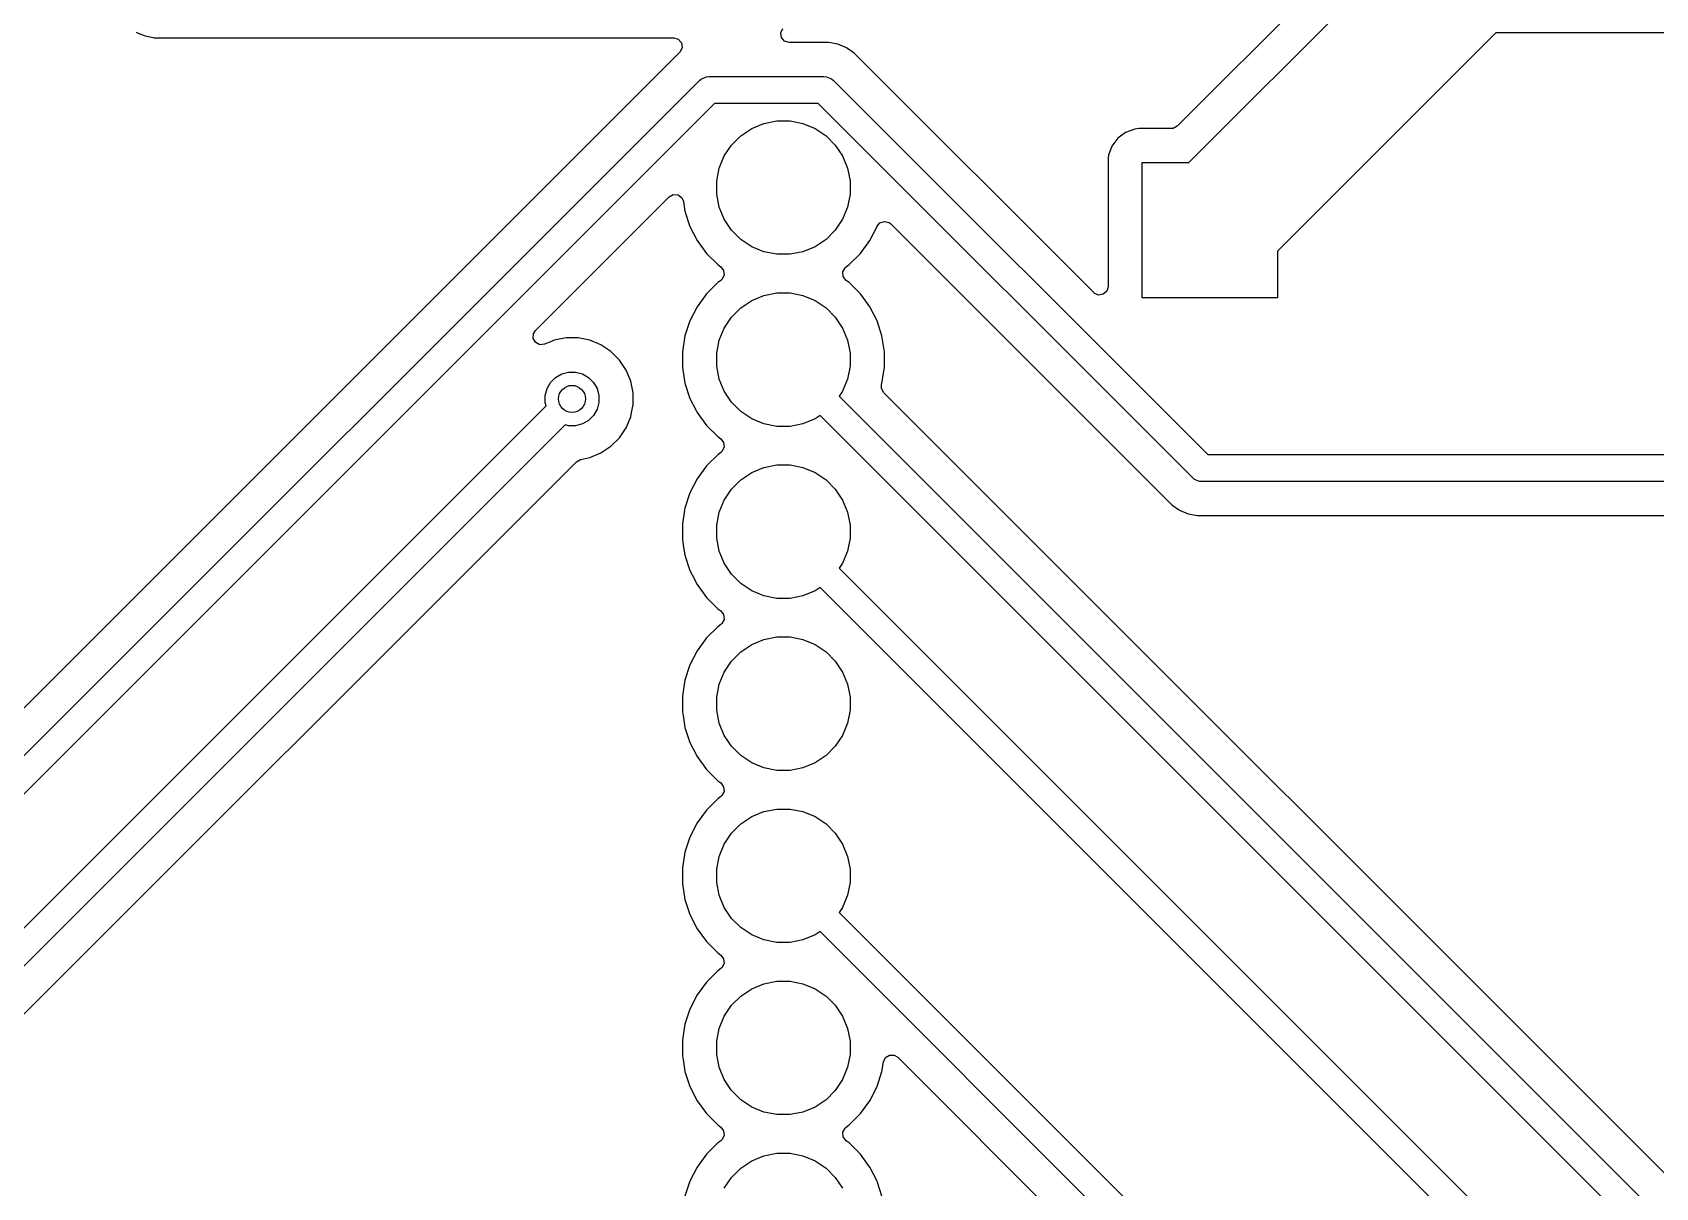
# Model space of a CAD drawing. Extents: x 3.9 to 7.62, y -4.5 to -1.2.
# Drawn here: x 4.726 to 5.669, y -2.558 to -1.887 of the extents above; entities that cross this region are included whole.
import ezdxf

# ---------------------------------------------------------------- set-up
doc = ezdxf.new("R2010")
doc.units = 0
doc.header["$MEASUREMENT"] = 0
doc.layers.add('BLACK', color=7, linetype='CONTINUOUS')

msp = doc.modelspace()

# ---------------------------------------------------------------- linework, layer by layer
at = {"layer": 'BLACK', "linetype": 'CONTINUOUS'}
for p, q in [((5.51829, -1.81383), (5.39104, -1.94108)), ((5.39777, -1.96221), (5.53534, -1.82464)), ((5.16071, -1.88688), (5.16185, -1.88438)), ((4.786, -1.88642), (4.78729, -1.88695)), ((4.78729, -1.88695), (4.78729, -1.88695)), ((4.78729, -1.88695), (4.78729, -1.88695)), ((4.78729, -1.88695), (4.79138, -1.88865)), ((4.79138, -1.88865), (4.79595, -1.88956)), ((4.79595, -1.88956), (4.79651, -1.88967)), ((4.79651, -1.88967), (4.79709, -1.88978)), ((4.79709, -1.88978), (5.09848, -1.88978)), ((5.09848, -1.88978), (5.10112, -1.89056)), ((5.10112, -1.89056), (5.10292, -1.89264)), ((5.10332, -1.89536), (5.10217, -1.89786)), ((5.10292, -1.89264), (5.10332, -1.89536)), ((5.1611, -1.88961), (5.16071, -1.88688)), ((5.1629, -1.89169), (5.1611, -1.88961)), ((5.16554, -1.89246), (5.1629, -1.89169)), ((5.18842, -1.89246), (5.16554, -1.89246)), ((5.19375, -1.89352), (5.18842, -1.89246)), ((5.18842, -1.89246), (5.18842, -1.89246)), ((5.18842, -1.89246), (5.18842, -1.89246)), ((5.19877, -1.8956), (5.19375, -1.89352)), ((5.19375, -1.89352), (5.19375, -1.89352)), ((5.20328, -1.89862), (5.19877, -1.8956)), ((5.57618, -1.88681), (5.44928, -2.01371)), ((6.48622, -1.88681), (5.57618, -1.88681)), ((5.10136, -1.89862), (4.62861, -2.37137)), ((5.10154, -1.89847), (5.10136, -1.89862)), ((5.10217, -1.89786), (5.10152, -1.89844)), ((5.10152, -1.89844), (5.10154, -1.89847)), ((5.3425, -2.03783), (5.20328, -1.89862)), ((5.20328, -1.89862), (5.20328, -1.89862)), ((4.58349, -2.44435), (5.11337, -1.91447)), ((5.11337, -1.91447), (5.11456, -1.91349)), ((5.11456, -1.91349), (5.1174, -1.91232)), ((5.1174, -1.91232), (5.11894, -1.91217)), ((5.11894, -1.91217), (5.1857, -1.91217)), ((5.1857, -1.91217), (5.18724, -1.91232)), ((5.18724, -1.91232), (5.19008, -1.91349)), ((5.19008, -1.91349), (5.19127, -1.91447)), ((5.19127, -1.91447), (5.40873, -2.13193)), ((5.1222, -1.92791), (4.59463, -2.45548)), ((5.18244, -1.92791), (5.1222, -1.92791)), ((5.3999, -2.14537), (5.18244, -1.92791)), ((5.13748, -1.94664), (5.14383, -1.9424)), ((5.14383, -1.9424), (5.15089, -1.93947)), ((5.15089, -1.93947), (5.15838, -1.93798)), ((5.15838, -1.93798), (5.16603, -1.93798)), ((5.16603, -1.93798), (5.17352, -1.93947)), ((5.17352, -1.93947), (5.18058, -1.9424)), ((5.18058, -1.9424), (5.18693, -1.94664)), ((5.3663, -1.94276), (5.36099, -1.94474)), ((5.36865, -1.94251), (5.3663, -1.94276)), ((5.38759, -1.94251), (5.36865, -1.94251)), ((5.36865, -1.94251), (5.36865, -1.94251)), ((5.38863, -1.9424), (5.38759, -1.94251)), ((5.39104, -1.94108), (5.38863, -1.9424)), ((5.12783, -1.9584), (5.13208, -1.95205)), ((5.13208, -1.95205), (5.13748, -1.94664)), ((5.18693, -1.94664), (5.19233, -1.95205)), ((5.19233, -1.95205), (5.19658, -1.9584)), ((5.35646, -1.94814), (5.35306, -1.95267)), ((5.36099, -1.94474), (5.35646, -1.94814)), ((5.35646, -1.94814), (5.35646, -1.94814)), ((5.36099, -1.94474), (5.36099, -1.94474)), ((5.12491, -1.96546), (5.12783, -1.9584)), ((5.19658, -1.9584), (5.1995, -1.96546)), ((5.3509, -1.95972), (5.35083, -1.96033)), ((5.35083, -1.96033), (5.35083, -1.96033)), ((5.35083, -1.96033), (5.35083, -2.03438)), ((5.35108, -1.95798), (5.3509, -1.95972)), ((5.35306, -1.95267), (5.35108, -1.95798)), ((5.35306, -1.95267), (5.35306, -1.95267)), ((5.12342, -1.97295), (5.12491, -1.96546)), ((5.1995, -1.96546), (5.20099, -1.97295)), ((5.37054, -2.04095), (5.37054, -1.96221)), ((5.37054, -1.96221), (5.39777, -1.96221)), ((5.12342, -1.98059), (5.12342, -1.97295)), ((5.20099, -1.97295), (5.20099, -1.98059)), ((5.0181, -2.05988), (5.0958, -1.98218)), ((5.0958, -1.98218), (5.09821, -1.98086)), ((5.09821, -1.98086), (5.10096, -1.98106)), ((5.10096, -1.98106), (5.10316, -1.9827)), ((5.10316, -1.9827), (5.10407, -1.98487)), ((5.10407, -1.98487), (5.10497, -1.99051)), ((5.12491, -1.98809), (5.12342, -1.98059)), ((5.12783, -1.99514), (5.12491, -1.98809)), ((5.1995, -1.98809), (5.19658, -1.99514)), ((5.20099, -1.98059), (5.1995, -1.98809)), ((5.10497, -1.99051), (5.10782, -1.9993)), ((5.10782, -1.9993), (5.11202, -2.00753)), ((5.13208, -2.0015), (5.12783, -1.99514)), ((5.19658, -1.99514), (5.19233, -2.0015)), ((5.21239, -2.00753), (5.21659, -1.9993)), ((5.21659, -1.9993), (5.21667, -1.99913)), ((5.21659, -1.9993), (5.21659, -1.9993)), ((5.21667, -1.99913), (5.21674, -1.99916)), ((5.21674, -1.99916), (5.21826, -1.99728)), ((5.21826, -1.99728), (5.22087, -1.99641)), ((5.22087, -1.99641), (5.22354, -1.99709)), ((5.22354, -1.99709), (5.2245, -1.99784)), ((5.2245, -1.99784), (5.38789, -2.16122)), ((5.11202, -2.00753), (5.11745, -2.015)), ((5.13748, -2.0069), (5.13208, -2.0015)), ((5.14383, -2.01115), (5.13748, -2.0069)), ((5.18693, -2.0069), (5.18058, -2.01115)), ((5.19233, -2.0015), (5.18693, -2.0069)), ((5.20696, -2.015), (5.21239, -2.00753)), ((5.11745, -2.015), (5.11745, -2.015)), ((5.11745, -2.015), (5.12398, -2.02153)), ((5.15089, -2.01407), (5.14383, -2.01115)), ((5.15838, -2.01556), (5.15089, -2.01407)), ((5.16603, -2.01556), (5.15838, -2.01556)), ((5.17352, -2.01407), (5.16603, -2.01556)), ((5.18058, -2.01115), (5.17352, -2.01407)), ((5.20043, -2.02153), (5.20696, -2.015)), ((5.44928, -2.01371), (5.44928, -2.04095)), ((5.12398, -2.02153), (5.12398, -2.02153)), ((5.12398, -2.02153), (5.12575, -2.02282)), ((5.12575, -2.02282), (5.12743, -2.025)), ((5.12743, -2.025), (5.12767, -2.02774)), ((5.19674, -2.0258), (5.19802, -2.02337)), ((5.19698, -2.02854), (5.19674, -2.0258)), ((5.19802, -2.02337), (5.19866, -2.02282)), ((5.19866, -2.02282), (5.20043, -2.02153)), ((5.20043, -2.02153), (5.20043, -2.02153)), ((5.20043, -2.02153), (5.20043, -2.02153)), ((5.12398, -2.03201), (5.11745, -2.03854)), ((5.12575, -2.03072), (5.12398, -2.03201)), ((5.12398, -2.03201), (5.12398, -2.03201)), ((5.12638, -2.03017), (5.12575, -2.03072)), ((5.12767, -2.02774), (5.12638, -2.03017)), ((5.19866, -2.03072), (5.19698, -2.02854)), ((5.20043, -2.03201), (5.19866, -2.03072)), ((5.20696, -2.03854), (5.20043, -2.03201)), ((5.35006, -2.03702), (5.34798, -2.03882)), ((5.35083, -2.03438), (5.35006, -2.03702)), ((5.11202, -2.04602), (5.10782, -2.05425)), ((5.11745, -2.03854), (5.11202, -2.04602)), ((5.11745, -2.03854), (5.11745, -2.03854)), ((5.13748, -2.04664), (5.14383, -2.0424)), ((5.14383, -2.0424), (5.15089, -2.03947)), ((5.15089, -2.03947), (5.15838, -2.03798)), ((5.15838, -2.03798), (5.16603, -2.03798)), ((5.16603, -2.03798), (5.17352, -2.03947)), ((5.17352, -2.03947), (5.18058, -2.0424)), ((5.18058, -2.0424), (5.18693, -2.04664)), ((5.21008, -2.04284), (5.20696, -2.03854)), ((5.20696, -2.03854), (5.20696, -2.03854)), ((5.21239, -2.04602), (5.21008, -2.04284)), ((5.21659, -2.05425), (5.21239, -2.04602)), ((5.34275, -2.03807), (5.3425, -2.03783)), ((5.34525, -2.03921), (5.34275, -2.03807)), ((5.34798, -2.03882), (5.34525, -2.03921)), ((5.44928, -2.04095), (5.37054, -2.04095)), ((5.10782, -2.05425), (5.10497, -2.06303)), ((5.12783, -2.0584), (5.13208, -2.05205)), ((5.13208, -2.05205), (5.13748, -2.04664)), ((5.18693, -2.04664), (5.19233, -2.05205)), ((5.19233, -2.05205), (5.19658, -2.0584)), ((5.21944, -2.06303), (5.21659, -2.05425)), ((5.01682, -2.06453), (5.01692, -2.06179)), ((5.01823, -2.0669), (5.01682, -2.06453)), ((5.01692, -2.06179), (5.0181, -2.05988)), ((5.03588, -2.06415), (5.02903, -2.06552)), ((5.04286, -2.06415), (5.03588, -2.06415)), ((5.03588, -2.06415), (5.03588, -2.06415)), ((5.04971, -2.06552), (5.04286, -2.06415)), ((5.04286, -2.06415), (5.04286, -2.06415)), ((5.10497, -2.06303), (5.10352, -2.07215)), ((5.12491, -2.06546), (5.12783, -2.0584)), ((5.19658, -2.0584), (5.1995, -2.06546)), ((5.22089, -2.07215), (5.21944, -2.06303)), ((5.02069, -2.06813), (5.01823, -2.0669)), ((5.02342, -2.06784), (5.02069, -2.06813)), ((5.02737, -2.0662), (5.02342, -2.06784)), ((5.02903, -2.06552), (5.02737, -2.0662)), ((5.02903, -2.06552), (5.02903, -2.06552)), ((5.02903, -2.06552), (5.02903, -2.06552)), ((5.02903, -2.06552), (5.02903, -2.06552)), ((5.05616, -2.06819), (5.04971, -2.06552)), ((5.04971, -2.06552), (5.04971, -2.06552)), ((5.06197, -2.07207), (5.05616, -2.06819)), ((5.05616, -2.06819), (5.05616, -2.06819)), ((5.06691, -2.07701), (5.06197, -2.07207)), ((5.06197, -2.07207), (5.06197, -2.07207)), ((5.10352, -2.07215), (5.10352, -2.08139)), ((5.12342, -2.07295), (5.12491, -2.06546)), ((5.12342, -2.08059), (5.12342, -2.07295)), ((5.1995, -2.06546), (5.20099, -2.07295)), ((5.20099, -2.07295), (5.20099, -2.08059)), ((5.22089, -2.08139), (5.22089, -2.07215)), ((5.03334, -2.08506), (5.03731, -2.08399)), ((5.03731, -2.08399), (5.04143, -2.08399)), ((5.04143, -2.08399), (5.0454, -2.08506)), ((5.07079, -2.08281), (5.06691, -2.07701)), ((5.06691, -2.07701), (5.06691, -2.07701)), ((5.07346, -2.08927), (5.07079, -2.08281)), ((5.07079, -2.08281), (5.07079, -2.08281)), ((5.10352, -2.08139), (5.10497, -2.09051)), ((5.12491, -2.08809), (5.12342, -2.08059)), ((5.20099, -2.08059), (5.1995, -2.08809)), ((5.21944, -2.09051), (5.22089, -2.08139)), ((5.02376, -2.09755), (5.02482, -2.09358)), ((5.02482, -2.09358), (5.02688, -2.09002)), ((5.02688, -2.09002), (5.02978, -2.08711)), ((5.02978, -2.08711), (5.03334, -2.08506)), ((5.0454, -2.08506), (5.04896, -2.08711)), ((5.04896, -2.08711), (5.05186, -2.09002)), ((5.05186, -2.09002), (5.05392, -2.09358)), ((5.05392, -2.09358), (5.05498, -2.09755)), ((5.07482, -2.09611), (5.07346, -2.08927)), ((5.07346, -2.08927), (5.07346, -2.08927)), ((5.10497, -2.09051), (5.10782, -2.0993)), ((5.12783, -2.09515), (5.12491, -2.08809)), ((5.1995, -2.08809), (5.19658, -2.09515)), ((5.21914, -2.0936), (5.21926, -2.09106)), ((5.22045, -2.09602), (5.21914, -2.0936)), ((5.21926, -2.09106), (5.21944, -2.09051)), ((5.02376, -2.10166), (5.02376, -2.09755)), ((5.02427, -2.10357), (5.02376, -2.10166)), ((5.05498, -2.10166), (5.05392, -2.10563)), ((5.05498, -2.09755), (5.05498, -2.10166)), ((5.07394, -2.10753), (5.07482, -2.1031)), ((5.07482, -2.1031), (5.07482, -2.09611)), ((5.07482, -2.09611), (5.07482, -2.09611)), ((5.07482, -2.1031), (5.07482, -2.1031)), ((5.10782, -2.0993), (5.10786, -2.09937)), ((5.10786, -2.09937), (5.11139, -2.1063)), ((5.13208, -2.1015), (5.12783, -2.09515)), ((5.13748, -2.1069), (5.13208, -2.1015)), ((5.19658, -2.09515), (5.19463, -2.09806)), ((5.19463, -2.09806), (5.92447, -2.8279)), ((5.94032, -2.81588), (5.22045, -2.09602)), ((4.58349, -2.54435), (5.02427, -2.10357)), ((5.04896, -2.1121), (5.0454, -2.11416)), ((5.05186, -2.10919), (5.04896, -2.1121)), ((5.05392, -2.10563), (5.05186, -2.10919)), ((5.07079, -2.1164), (5.07346, -2.10995)), ((5.07346, -2.10995), (5.07394, -2.10753)), ((5.11139, -2.1063), (5.11202, -2.10753)), ((5.11202, -2.10753), (5.11745, -2.115)), ((5.14383, -2.11115), (5.13748, -2.1069)), ((5.15089, -2.11407), (5.14383, -2.11115)), ((5.18058, -2.11115), (5.17352, -2.11407)), ((5.18349, -2.1092), (5.18058, -2.11115)), ((5.91102, -2.83673), (5.18349, -2.1092)), ((5.0354, -2.11471), (4.59463, -2.55548)), ((5.03731, -2.11522), (5.0354, -2.11471)), ((5.04143, -2.11522), (5.03731, -2.11522)), ((5.0454, -2.11416), (5.04143, -2.11522)), ((5.06691, -2.12221), (5.07079, -2.1164)), ((5.11745, -2.115), (5.11745, -2.115)), ((5.11745, -2.115), (5.12398, -2.12153)), ((5.12398, -2.12153), (5.12398, -2.12153)), ((5.12398, -2.12153), (5.12575, -2.12282)), ((5.15838, -2.11556), (5.15089, -2.11407)), ((5.16603, -2.11556), (5.15838, -2.11556)), ((5.17352, -2.11407), (5.16603, -2.11556)), ((5.04971, -2.1337), (5.05616, -2.13102)), ((5.05616, -2.13102), (5.06197, -2.12714)), ((5.06197, -2.12714), (5.06691, -2.12221)), ((5.12575, -2.13072), (5.12398, -2.13201)), ((5.12575, -2.12282), (5.12743, -2.125)), ((5.12638, -2.13017), (5.12575, -2.13072)), ((5.12767, -2.12774), (5.12638, -2.13017)), ((5.12743, -2.125), (5.12767, -2.12774)), ((4.62045, -2.55752), (5.04189, -2.13609)), ((5.04189, -2.13609), (5.0443, -2.13477)), ((5.0443, -2.13477), (5.04438, -2.13476)), ((5.04438, -2.13476), (5.04971, -2.1337)), ((5.11745, -2.13854), (5.11202, -2.14602)), ((5.12398, -2.13201), (5.11745, -2.13854)), ((5.11745, -2.13854), (5.11745, -2.13854)), ((5.12398, -2.13201), (5.12398, -2.13201)), ((5.14383, -2.1424), (5.15089, -2.13947)), ((5.15089, -2.13947), (5.15838, -2.13798)), ((5.15838, -2.13798), (5.16603, -2.13798)), ((5.16603, -2.13798), (5.17352, -2.13947)), ((5.17352, -2.13947), (5.18058, -2.1424)), ((5.40873, -2.13193), (6.52481, -2.13193)), ((5.11202, -2.14602), (5.10782, -2.15425)), ((5.13208, -2.15205), (5.13748, -2.14664)), ((5.13748, -2.14664), (5.14383, -2.1424)), ((5.18058, -2.1424), (5.18693, -2.14664)), ((5.18693, -2.14664), (5.19233, -2.15205)), ((5.40109, -2.14635), (5.3999, -2.14537)), ((5.40393, -2.14753), (5.40109, -2.14635)), ((5.40547, -2.14768), (5.40393, -2.14753)), ((6.52808, -2.14768), (5.40547, -2.14768)), ((5.10782, -2.15425), (5.10497, -2.16303)), ((5.12491, -2.16546), (5.12783, -2.1584)), ((5.12783, -2.1584), (5.13208, -2.15205)), ((5.19233, -2.15205), (5.19658, -2.1584)), ((5.19658, -2.1584), (5.1995, -2.16546)), ((5.10478, -2.16424), (5.10352, -2.17215)), ((5.10497, -2.16303), (5.10478, -2.16424)), ((5.12342, -2.17295), (5.12491, -2.16546)), ((5.1995, -2.16546), (5.20099, -2.17295)), ((5.38789, -2.16122), (5.38789, -2.16122)), ((5.38789, -2.16122), (5.3924, -2.16424)), ((5.3924, -2.16424), (5.39742, -2.16632)), ((5.39742, -2.16632), (5.39742, -2.16632)), ((5.39742, -2.16632), (5.39742, -2.16632)), ((5.39742, -2.16632), (5.39742, -2.16632)), ((5.39742, -2.16632), (5.40275, -2.16738)), ((5.40275, -2.16738), (5.40275, -2.16738)), ((5.40275, -2.16738), (6.53079, -2.16738)), ((5.10352, -2.17215), (5.10352, -2.18139)), ((5.12342, -2.18059), (5.12342, -2.17295)), ((5.20099, -2.17295), (5.20099, -2.18059)), ((5.10352, -2.18139), (5.10399, -2.18435)), ((5.10399, -2.18435), (5.10497, -2.19051)), ((5.12491, -2.18809), (5.12342, -2.18059)), ((5.20099, -2.18059), (5.1995, -2.18809)), ((5.10497, -2.19051), (5.10782, -2.1993)), ((5.12783, -2.19515), (5.12491, -2.18809)), ((5.13208, -2.2015), (5.12783, -2.19515)), ((5.19658, -2.19515), (5.19463, -2.19806)), ((5.1995, -2.18809), (5.19658, -2.19515)), ((5.10782, -2.1993), (5.10908, -2.20176)), ((5.10908, -2.20176), (5.11201, -2.20752)), ((5.13748, -2.2069), (5.13208, -2.2015)), ((5.19463, -2.19806), (5.82447, -2.8279)), ((5.11201, -2.20752), (5.11202, -2.20753)), ((5.11202, -2.20753), (5.11745, -2.215)), ((5.11745, -2.215), (5.11745, -2.215)), ((5.11745, -2.215), (5.12398, -2.22153)), ((5.14383, -2.21115), (5.13748, -2.2069)), ((5.15089, -2.21407), (5.14383, -2.21115)), ((5.15838, -2.21556), (5.15089, -2.21407)), ((5.16603, -2.21556), (5.15838, -2.21556)), ((5.17352, -2.21407), (5.16603, -2.21556)), ((5.18058, -2.21115), (5.17352, -2.21407)), ((5.18349, -2.2092), (5.18058, -2.21115)), ((5.81102, -2.83673), (5.18349, -2.2092)), ((5.12398, -2.22153), (5.12398, -2.22153)), ((5.12398, -2.22153), (5.12575, -2.22282)), ((5.12575, -2.22282), (5.12743, -2.225)), ((5.12743, -2.225), (5.12767, -2.22774)), ((5.12398, -2.23201), (5.11745, -2.23854)), ((5.12575, -2.23072), (5.12398, -2.23201)), ((5.12398, -2.23201), (5.12398, -2.23201)), ((5.12638, -2.23017), (5.12575, -2.23072)), ((5.12767, -2.22774), (5.12638, -2.23017)), ((5.11745, -2.23854), (5.11202, -2.24602)), ((5.11745, -2.23854), (5.11745, -2.23854)), ((5.13748, -2.24664), (5.14383, -2.2424)), ((5.14383, -2.2424), (5.15089, -2.23947)), ((5.15089, -2.23947), (5.15838, -2.23798)), ((5.15838, -2.23798), (5.16603, -2.23798)), ((5.16603, -2.23798), (5.17352, -2.23947)), ((5.17352, -2.23947), (5.18058, -2.2424)), ((5.18058, -2.2424), (5.18693, -2.24664)), ((5.11202, -2.24602), (5.10782, -2.25425)), ((5.12783, -2.2584), (5.13208, -2.25205)), ((5.13208, -2.25205), (5.13748, -2.24664)), ((5.18693, -2.24664), (5.19233, -2.25205)), ((5.19233, -2.25205), (5.19658, -2.2584)), ((5.10497, -2.26303), (5.10352, -2.27215)), ((5.10782, -2.25425), (5.10497, -2.26303)), ((5.12491, -2.26546), (5.12783, -2.2584)), ((5.19658, -2.2584), (5.1995, -2.26546)), ((5.10352, -2.27215), (5.10352, -2.28139)), ((5.12342, -2.27295), (5.12491, -2.26546)), ((5.1995, -2.26546), (5.20099, -2.27295)), ((5.10352, -2.28139), (5.10407, -2.28487)), ((5.12342, -2.28059), (5.12342, -2.27295)), ((5.12491, -2.28809), (5.12342, -2.28059)), ((5.20099, -2.28059), (5.1995, -2.28809)), ((5.20099, -2.27295), (5.20099, -2.28059)), ((5.10407, -2.28487), (5.10497, -2.29051)), ((5.10497, -2.29051), (5.10782, -2.2993)), ((5.12783, -2.29514), (5.12491, -2.28809)), ((5.1995, -2.28809), (5.19658, -2.29514)), ((5.10782, -2.2993), (5.11202, -2.30753)), ((5.13208, -2.3015), (5.12783, -2.29514)), ((5.19658, -2.29514), (5.19233, -2.3015)), ((5.11202, -2.30753), (5.11745, -2.315)), ((5.13748, -2.3069), (5.13208, -2.3015)), ((5.14383, -2.31115), (5.13748, -2.3069)), ((5.18693, -2.3069), (5.18058, -2.31115)), ((5.19233, -2.3015), (5.18693, -2.3069)), ((5.11745, -2.315), (5.11745, -2.315)), ((5.11745, -2.315), (5.12398, -2.32153)), ((5.15089, -2.31407), (5.14383, -2.31115)), ((5.15838, -2.31556), (5.15089, -2.31407)), ((5.16603, -2.31556), (5.15838, -2.31556)), ((5.17352, -2.31407), (5.16603, -2.31556)), ((5.18058, -2.31115), (5.17352, -2.31407)), ((5.12398, -2.32153), (5.12398, -2.32153)), ((5.12398, -2.32153), (5.12575, -2.32282)), ((5.12575, -2.32282), (5.12743, -2.325)), ((5.12767, -2.32774), (5.12638, -2.33017)), ((5.12743, -2.325), (5.12767, -2.32774)), ((5.11745, -2.33854), (5.11202, -2.34602)), ((5.12398, -2.33201), (5.11745, -2.33854)), ((5.11745, -2.33854), (5.11745, -2.33854)), ((5.12575, -2.33072), (5.12398, -2.33201)), ((5.12398, -2.33201), (5.12398, -2.33201)), ((5.12638, -2.33017), (5.12575, -2.33072)), ((5.15089, -2.33947), (5.15838, -2.33798)), ((5.15838, -2.33798), (5.16603, -2.33798)), ((5.16603, -2.33798), (5.17352, -2.33947)), ((5.11202, -2.34602), (5.10782, -2.35425)), ((5.13208, -2.35205), (5.13748, -2.34664)), ((5.13748, -2.34664), (5.14383, -2.3424)), ((5.14383, -2.3424), (5.15089, -2.33947)), ((5.17352, -2.33947), (5.18058, -2.3424)), ((5.18058, -2.3424), (5.18693, -2.34664)), ((5.18693, -2.34664), (5.19233, -2.35205)), ((5.10782, -2.35425), (5.10497, -2.36303)), ((5.12783, -2.3584), (5.13208, -2.35205)), ((5.19233, -2.35205), (5.19658, -2.3584)), ((5.10497, -2.36303), (5.10352, -2.37215)), ((5.12342, -2.37295), (5.12491, -2.36546)), ((5.12491, -2.36546), (5.12783, -2.3584)), ((5.19658, -2.3584), (5.1995, -2.36546)), ((5.1995, -2.36546), (5.20099, -2.37295)), ((5.10352, -2.37215), (5.10352, -2.38139)), ((5.12342, -2.38059), (5.12342, -2.37295)), ((5.20099, -2.37295), (5.20099, -2.38059)), ((5.10352, -2.38139), (5.10497, -2.39051)), ((5.12491, -2.38809), (5.12342, -2.38059)), ((5.20099, -2.38059), (5.1995, -2.38809)), ((5.10497, -2.39051), (5.10782, -2.3993)), ((5.12783, -2.39514), (5.12491, -2.38809)), ((5.13208, -2.4015), (5.12783, -2.39514)), ((5.19658, -2.39514), (5.19463, -2.39806)), ((5.1995, -2.38809), (5.19658, -2.39514)), ((5.10782, -2.3993), (5.11202, -2.40753)), ((5.13748, -2.4069), (5.13208, -2.4015)), ((5.19463, -2.39806), (5.67659, -2.88002)), ((5.11202, -2.40753), (5.11745, -2.415)), ((5.14383, -2.41115), (5.13748, -2.4069)), ((5.15089, -2.41407), (5.14383, -2.41115)), ((5.15838, -2.41556), (5.15089, -2.41407)), ((5.17352, -2.41407), (5.16603, -2.41556)), ((5.18058, -2.41115), (5.17352, -2.41407)), ((5.18349, -2.4092), (5.18058, -2.41115)), ((5.66315, -2.88885), (5.18349, -2.4092)), ((5.11745, -2.415), (5.11745, -2.415)), ((5.11745, -2.415), (5.12398, -2.42153)), ((5.12398, -2.42153), (5.12398, -2.42153)), ((5.12398, -2.42153), (5.12575, -2.42282)), ((5.12575, -2.42282), (5.12743, -2.425)), ((5.16603, -2.41556), (5.15838, -2.41556)), ((5.12398, -2.43201), (5.11745, -2.43854)), ((5.12575, -2.43072), (5.12398, -2.43201)), ((5.12398, -2.43201), (5.12398, -2.43201)), ((5.12638, -2.43017), (5.12575, -2.43072)), ((5.12767, -2.42774), (5.12638, -2.43017)), ((5.12743, -2.425), (5.12767, -2.42774)), ((5.11745, -2.43854), (5.11202, -2.44602)), ((5.11745, -2.43854), (5.11745, -2.43854)), ((5.13748, -2.44664), (5.14383, -2.4424)), ((5.14383, -2.4424), (5.15089, -2.43947)), ((5.15089, -2.43947), (5.15838, -2.43798)), ((5.15838, -2.43798), (5.16603, -2.43798)), ((5.16603, -2.43798), (5.17352, -2.43947)), ((5.17352, -2.43947), (5.18058, -2.4424)), ((5.18058, -2.4424), (5.18693, -2.44664)), ((5.11202, -2.44602), (5.10782, -2.45425)), ((5.12783, -2.4584), (5.13208, -2.45205)), ((5.13208, -2.45205), (5.13748, -2.44664)), ((5.18693, -2.44664), (5.19233, -2.45205)), ((5.19233, -2.45205), (5.19658, -2.4584)), ((5.10782, -2.45425), (5.10497, -2.46303)), ((5.12491, -2.46546), (5.12783, -2.4584)), ((5.19658, -2.4584), (5.1995, -2.46546)), ((5.10497, -2.46303), (5.10352, -2.47215)), ((5.10497, -2.46303), (5.10497, -2.46303)), ((5.12342, -2.47295), (5.12491, -2.46546)), ((5.1995, -2.46546), (5.20099, -2.47295)), ((5.10352, -2.47215), (5.10352, -2.48139)), ((5.12342, -2.48059), (5.12342, -2.47295)), ((5.20099, -2.47295), (5.20099, -2.48059)), ((5.10352, -2.48139), (5.10407, -2.48487)), ((5.10407, -2.48487), (5.10497, -2.49051)), ((5.12491, -2.48809), (5.12342, -2.48059)), ((5.12783, -2.49514), (5.12491, -2.48809)), ((5.1995, -2.48809), (5.19658, -2.49514)), ((5.20099, -2.48059), (5.1995, -2.48809)), ((5.21944, -2.49051), (5.22034, -2.48487)), ((5.22034, -2.48487), (5.22151, -2.48238)), ((5.22151, -2.48238), (5.22385, -2.48093)), ((5.22385, -2.48093), (5.2266, -2.48097)), ((5.2266, -2.48097), (5.22861, -2.48218)), ((5.22861, -2.48218), (5.39271, -2.64627)), ((5.10497, -2.49051), (5.10782, -2.4993)), ((5.13208, -2.5015), (5.12783, -2.49514)), ((5.19658, -2.49514), (5.19233, -2.5015)), ((5.21659, -2.4993), (5.21944, -2.49051)), ((5.10782, -2.4993), (5.11202, -2.50753)), ((5.11202, -2.50753), (5.11745, -2.515)), ((5.13748, -2.5069), (5.13208, -2.5015)), ((5.14383, -2.51115), (5.13748, -2.5069)), ((5.18693, -2.5069), (5.18058, -2.51115)), ((5.19233, -2.5015), (5.18693, -2.5069)), ((5.20696, -2.515), (5.21239, -2.50753)), ((5.21239, -2.50753), (5.21659, -2.4993)), ((5.11745, -2.515), (5.11745, -2.515)), ((5.11745, -2.515), (5.12398, -2.52153)), ((5.15089, -2.51407), (5.14383, -2.51115)), ((5.15838, -2.51556), (5.15089, -2.51407)), ((5.16603, -2.51556), (5.15838, -2.51556)), ((5.17352, -2.51407), (5.16603, -2.51556)), ((5.18058, -2.51115), (5.17352, -2.51407)), ((5.20043, -2.52153), (5.20696, -2.515)), ((5.12398, -2.52153), (5.12398, -2.52153)), ((5.12398, -2.52153), (5.12575, -2.52282)), ((5.12575, -2.52282), (5.12743, -2.525)), ((5.12743, -2.525), (5.12767, -2.52774)), ((5.19674, -2.5258), (5.19802, -2.52337)), ((5.19698, -2.52854), (5.19674, -2.5258)), ((5.19802, -2.52337), (5.19866, -2.52282)), ((5.19866, -2.52282), (5.20043, -2.52153)), ((5.20043, -2.52153), (5.20043, -2.52153)), ((5.20043, -2.52153), (5.20043, -2.52153)), ((5.12398, -2.53201), (5.11745, -2.53854)), ((5.12575, -2.53072), (5.12398, -2.53201)), ((5.12398, -2.53201), (5.12398, -2.53201)), ((5.12638, -2.53017), (5.12575, -2.53072)), ((5.12767, -2.52774), (5.12638, -2.53017)), ((5.19866, -2.53072), (5.19698, -2.52854)), ((5.20043, -2.53201), (5.19866, -2.53072)), ((5.20696, -2.53854), (5.20043, -2.53201)), ((5.11202, -2.54602), (5.10782, -2.55425)), ((5.11745, -2.53854), (5.11202, -2.54602)), ((5.11745, -2.53854), (5.11745, -2.53854)), ((5.13748, -2.54664), (5.14383, -2.5424)), ((5.14383, -2.5424), (5.15089, -2.53947)), ((5.15089, -2.53947), (5.15838, -2.53798)), ((5.15838, -2.53798), (5.16603, -2.53798)), ((5.16603, -2.53798), (5.17352, -2.53947)), ((5.17352, -2.53947), (5.18058, -2.5424)), ((5.18058, -2.5424), (5.18693, -2.54664)), ((5.2117, -2.54506), (5.20696, -2.53854)), ((5.20696, -2.53854), (5.20696, -2.53854)), ((5.21239, -2.54602), (5.2117, -2.54506)), ((5.21243, -2.5461), (5.21239, -2.54602)), ((5.21659, -2.55425), (5.21243, -2.5461)), ((5.10782, -2.55425), (5.10497, -2.56303)), ((5.12783, -2.5584), (5.13208, -2.55205)), ((5.13208, -2.55205), (5.13748, -2.54664)), ((5.18693, -2.54664), (5.19233, -2.55205)), ((5.19233, -2.55205), (5.19658, -2.5584)), ((5.21682, -2.55498), (5.21659, -2.55425)), ((5.21944, -2.56303), (5.21682, -2.55498))]:
    msp.add_line(p, q, dxfattribs=at)
at = {"layer": 'BLACK'}
msp.add_circle((5.03937, -2.09961), 0.00787, dxfattribs=at)

doc.saveas('drawing.dxf')
